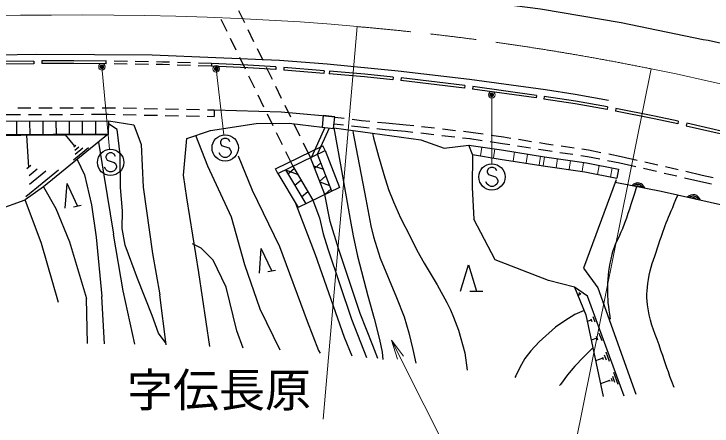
# Model space of a CAD drawing. Units: millimetres, scale not verified. Extents: x 40000 to 680000, y 20000 to 380000.
# Drawn here: x 70228 to 123302, y 262090 to 293452 of the extents above; entities that cross this region are included whole.
import ezdxf
from ezdxf.enums import TextEntityAlignment as Align

# ---------------------------------------------------------------- set-up
doc = ezdxf.new("R2010")
doc.units = ezdxf.units.MM
doc.header["$LTSCALE"] = 1000
doc.header["$PDMODE"] = 32
doc.header["$PDSIZE"] = 500
doc.linetypes.add('CHAIN', pattern=[18.5, 12, -1.5, 3.5, -1.5])
for name, color, linetype, lineweight in [('M-BGD', 7, 'Continuous', 25), ('M-BMK', 2, 'CHAIN', 13), ('M-STR-HTXT', 7, 'Continuous', 13), ('M-STR-STRC', 7, 'Continuous', 25)]:
    doc.layers.add(name, color=color, linetype=linetype, lineweight=lineweight)
doc.layers.add('M-BMK-HTXT', color=7, linetype='Continuous')
doc.styles.add('ＭＳ ゴシック', font='')
doc.styles.get('ＭＳ ゴシック').set_extended_font_data('MS Gothic')

# ---------------------------------------------------------------- blocks, each defined once
blk = doc.blocks.new('open_arrow')
at = {"color": 0, "linetype": 'Continuous', "lineweight": -2}
blk.add_lwpolyline([(7.5, 1.25), (0, 0), (7.5, -1.25)], dxfattribs=at)

msp = doc.modelspace()

# ---------------------------------------------------------------- linework, layer by layer
at = {"layer": 'M-BGD'}
for p, q in [((87311, 293703), (87749, 292804)), ((85963, 293045), (86401, 292147)), ((88012, 292265), (88450, 291366)), ((86664, 291607), (87102, 290709)), ((88713, 290827), (89152, 289928)), ((71747, 289860), (66871, 289792)), ((71747, 289860), (71750, 289660)), ((72357, 289872), (72358, 289672)), ((77225, 289867), (77221, 289667)), ((77254, 289867), (77225, 289867)), ((78853, 289839), (77853, 289857)), ((80453, 289812), (79453, 289829)), ((81522, 289794), (81053, 289802)), ((82053, 289776), (81522, 289794)), ((87365, 290169), (87804, 289270)), ((71750, 289660), (66874, 289592)), ((77247, 289667), (77221, 289667)), ((78847, 289640), (77847, 289657)), ((80446, 289612), (79447, 289629)), ((81517, 289594), (81046, 289602)), ((82046, 289576), (81517, 289594)), ((83645, 289523), (82646, 289556)), ((83652, 289723), (82652, 289756)), ((85244, 289470), (84245, 289503)), ((85251, 289670), (84251, 289703)), ((85251, 289670), (85243, 289470)), ((89415, 289389), (89853, 288490)), ((90146, 289420), (90133, 289221)), ((90759, 289368), (90743, 289168)), ((93802, 289119), (90759, 289368)), ((88067, 288731), (88505, 287832)), ((93786, 288920), (90743, 289168)), ((93802, 289119), (93786, 288920)), ((94206, 289094), (94189, 288895)), ((99054, 288640), (99034, 288441)), ((99671, 288586), (99648, 288387)), ((104488, 287812), (99648, 288387)), ((104512, 288011), (99671, 288586)), ((90116, 287951), (90554, 287052)), ((104512, 288011), (104488, 287812)), ((105128, 287928), (105100, 287730)), ((109920, 287057), (105100, 287730)), ((109947, 287255), (105128, 287928)), ((88768, 287293), (89206, 286394)), ((109947, 287255), (109920, 287057)), ((110547, 287166), (110518, 286968)), ((70523, 286297), (71523, 286300)), ((72123, 286302), (73123, 286305)), ((73723, 286306), (74723, 286309)), ((75323, 286311), (76323, 286314)), ((76923, 286316), (77427, 286317)), ((77427, 286317), (77939, 286306)), ((78539, 286294), (79539, 286273)), ((80139, 286261), (81139, 286240)), ((81739, 286228), (82738, 286207)), ((83338, 286195), (84338, 286174)), ((84938, 286162), (85450, 286151)), ((85450, 286151), (85440, 285651)), ((90817, 286512), (91256, 285614)), ((115358, 286379), (115322, 286183)), ((115993, 286255), (115953, 286059)), ((69423, 285794), (70723, 285798)), ((71323, 285799), (72323, 285802)), ((72923, 285804), (73923, 285807)), ((74523, 285809), (75523, 285812)), ((76123, 285813), (77423, 285817)), ((77423, 285817), (77932, 285806)), ((78532, 285794), (79532, 285773)), ((80131, 285761), (81131, 285740)), ((81731, 285728), (82731, 285707)), ((83331, 285695), (84331, 285674)), ((84930, 285662), (85440, 285651)), ((89469, 285855), (89908, 284956)), ((94624, 285598), (95341, 285511)), ((70421, 285283), (70426, 284227)), ((71421, 285288), (71426, 284233)), ((72421, 285292), (72426, 284239)), ((73421, 285297), (73426, 284244)), ((74421, 285302), (74426, 284250)), ((75421, 285307), (75426, 284256)), ((76421, 285312), (76426, 284262)), ((77421, 285317), (77423, 284822)), ((91519, 285074), (91957, 284176)), ((94571, 285101), (95286, 285014)), ((95936, 285438), (96653, 285351)), ((96653, 285351), (97282, 285287)), ((97879, 285225), (98509, 285161)), ((98509, 285161), (100051, 285023)), ((100051, 285023), (100619, 284957)), ((120737, 285281), (120696, 285085)), ((93874, 284804), (92852, 282553)), ((94188, 284770), (93275, 282760)), ((94554, 284780), (95056, 281962)), ((95882, 284941), (96597, 284854)), ((95992, 284507), (96980, 279348)), ((96597, 284854), (97231, 284789)), ((97827, 284728), (98461, 284663)), ((98461, 284663), (100000, 284525)), ((100000, 284525), (100566, 284460)), ((101216, 284889), (102209, 284775)), ((102805, 284706), (103799, 284592)), ((104395, 284524), (104963, 284459)), ((67414, 284268), (77416, 284317)), ((71352, 281802), (71219, 284204)), ((77416, 284317), (72482, 280298)), ((74852, 283383), (74146, 284249)), ((84961, 281862), (84052, 284211)), ((90171, 284417), (90609, 283518)), ((97480, 284379), (97573, 284014)), ((97573, 284014), (97933, 282637)), ((101162, 284392), (102155, 284278)), ((102751, 284209), (103745, 284095)), ((104341, 284027), (104906, 283962)), ((104890, 283964), (105838, 283825)), ((104963, 284459), (105912, 284319)), ((106505, 284232), (107454, 284093)), ((107454, 284093), (107999, 284007)), ((74924, 283441), (74780, 283324)), ((76649, 283692), (77073, 281190)), ((90121, 281667), (93716, 283420)), ((92220, 283636), (92768, 282513)), ((93891, 283061), (93716, 283420)), ((105078, 282745), (104818, 283469)), ((106431, 283738), (107378, 283599)), ((107378, 283599), (107923, 283512)), ((108516, 283419), (109504, 283262)), ((108591, 283913), (109579, 283757)), ((110172, 283663), (110717, 283577)), ((110717, 283577), (111229, 283500)), ((75900, 283275), (74745, 282335)), ((75153, 283308), (74864, 283072)), ((75454, 283233), (74877, 282762)), ((90296, 281307), (93891, 283061)), ((90872, 282979), (91420, 281855)), ((93891, 283061), (94983, 280255)), ((110096, 283168), (110641, 283082)), ((110641, 283082), (111148, 283007)), ((111742, 282919), (112731, 282772)), ((111822, 283412), (112811, 283265)), ((113405, 283177), (113917, 283101)), ((113917, 283101), (114857, 282916)), ((75043, 282385), (75602, 281205)), ((87276, 282666), (88334, 280046)), ((93858, 279707), (92763, 282523)), ((94398, 279970), (93307, 282776)), ((97933, 282637), (98350, 281240)), ((113324, 282684), (113832, 282608)), ((113832, 282608), (114767, 282424)), ((115446, 282800), (116387, 282615)), ((116387, 282615), (117618, 282330)), ((71507, 281929), (71196, 281676)), ((86771, 277995), (84961, 281862)), ((91420, 281855), (92959, 279268)), ((93008, 281893), (93754, 281630)), ((93084, 281697), (93567, 282110)), ((95056, 281962), (95780, 277817)), ((115355, 282308), (116290, 282124)), ((116290, 282124), (117515, 281841)), ((118202, 282196), (119177, 281971)), ((119761, 281836), (120736, 281611)), ((73608, 281571), (71121, 279546)), ((72000, 281641), (71378, 281135)), ((72648, 281480), (71405, 280467)), ((90296, 281307), (90121, 281667)), ((90296, 281307), (91836, 278720)), ((90879, 281591), (92418, 279004)), ((90883, 281584), (91767, 281271)), ((91062, 281284), (91524, 281679)), ((116194, 281634), (116058, 280947)), ((118100, 281706), (119074, 281481)), ((119659, 281346), (120633, 281121)), ((121320, 281476), (122551, 281191)), ((75602, 281205), (76124, 278919)), ((77073, 281190), (77788, 276701)), ((83376, 279454), (83122, 281178)), ((91581, 280412), (92043, 280807)), ((93468, 280710), (93951, 281122)), ((98350, 281240), (98710, 280080)), ((121218, 280986), (122443, 280703)), ((122551, 281191), (123376, 281002)), ((72482, 280298), (71092, 279304)), ((72482, 280298), (73405, 278655)), ((74115, 278664), (74261, 280538)), ((75071, 278842), (74261, 280538)), ((78468, 278466), (78326, 280237)), ((80048, 280278), (80756, 275223)), ((94983, 280255), (91836, 278720)), ((93486, 280664), (94231, 280400)), ((122443, 280703), (123259, 280516)), ((88334, 280046), (90411, 275752)), ((92100, 279540), (92562, 279935)), ((93852, 279722), (94334, 280135)), ((94267, 277662), (93858, 279707)), ((98710, 280080), (99081, 279158)), ((68843, 278502), (71092, 279304)), ((72330, 275975), (71092, 279304)), ((84282, 273765), (83376, 279454)), ((92959, 279268), (93455, 277928)), ((96980, 279348), (97355, 277333)), ((73405, 278655), (74456, 276106)), ((74765, 278785), (75342, 278892)), ((76124, 278919), (76485, 276459)), ((93145, 275107), (91649, 279034)), ((99081, 279158), (99609, 277932)), ((78457, 277117), (78468, 278466)), ((87775, 274360), (86771, 277995)), ((93455, 277928), (93736, 276727)), ((94902, 275592), (94267, 277662)), ((95780, 277817), (96013, 276566)), ((99609, 277932), (100357, 276507)), ((106825, 274749), (105195, 277826)), ((78692, 275850), (78457, 277117)), ((97355, 277333), (97572, 276477)), ((78536, 272369), (77788, 276701)), ((93736, 276727), (94093, 275583)), ((96013, 276566), (96342, 275029)), ((74456, 276106), (75749, 271796)), ((76485, 276459), (76920, 271960)), ((97572, 276477), (98065, 274873)), ((100357, 276507), (100867, 275472)), ((73609, 271499), (72330, 275975)), ((79611, 273325), (78692, 275850)), ((84474, 275628), (83810, 275956)), ((85367, 274710), (84474, 275628)), ((88889, 273728), (89035, 275602)), ((89845, 273906), (89035, 275602)), ((90411, 275752), (92529, 270063)), ((94093, 275583), (95891, 270220)), ((96546, 270644), (94902, 275592)), ((100867, 275472), (101418, 274487)), ((80756, 275223), (81322, 272068)), ((95354, 268829), (93145, 275107)), ((96342, 275029), (97133, 272003)), ((86350, 272664), (85367, 274710)), ((98065, 274873), (99302, 271867)), ((101418, 274487), (102401, 272830)), ((110876, 273164), (106825, 274749)), ((88950, 270975), (87775, 274360)), ((89538, 273849), (90116, 273956)), ((104185, 272367), (104785, 274367)), ((104785, 274367), (105385, 272367)), ((85118, 268148), (84282, 273765)), ((80735, 270502), (79611, 273325)), ((102401, 272830), (103141, 271494)), ((112849, 272665), (110876, 273164)), ((79419, 268317), (78536, 272369)), ((87181, 269325), (86350, 272664)), ((104885, 272367), (105885, 272367)), ((75821, 268361), (75749, 271796)), ((77120, 268350), (76920, 271960)), ((81811, 268261), (81322, 272068)), ((97133, 272003), (97607, 270281)), ((99302, 271867), (99883, 270406)), ((113259, 272192), (113119, 271994)), ((113180, 272248), (113338, 272136)), ((103141, 271494), (103426, 270938)), ((90477, 267861), (88950, 270975)), ((103426, 270938), (103638, 270369)), ((113572, 270874), (112871, 270581)), ((81207, 269167), (80735, 270502)), ((95891, 270220), (97036, 267311)), ((97514, 268227), (96546, 270644)), ((97607, 270281), (98030, 268679)), ((99883, 270406), (100244, 269195)), ((103638, 270369), (104014, 269382)), ((112871, 270581), (112100, 270108)), ((114115, 270152), (113811, 270041)), ((114078, 270254), (114152, 270051)), ((114244, 270429), (114392, 270024)), ((92529, 270063), (93378, 267849)), ((112100, 270108), (111403, 269608)), ((81796, 268382), (81207, 269167)), ((87642, 268029), (87181, 269325)), ((100244, 269195), (100559, 267918)), ((104014, 269382), (104515, 267657)), ((111403, 269608), (110163, 268490)), ((114708, 269160), (114912, 268604)), ((95943, 267420), (95354, 268829)), ((98030, 268679), (98216, 267717)), ((114532, 268780), (114115, 268627)), ((114481, 268919), (114583, 268641)), ((97887, 267221), (97514, 268227)), ((110163, 268490), (109525, 267810)), ((114239, 268050), (113979, 267793)), ((93378, 267849), (93503, 267638)), ((98216, 267717), (98283, 267164)), ((100559, 267918), (100783, 266883)), ((104515, 267657), (104692, 266350)), ((109525, 267810), (109078, 267243)), ((113979, 267793), (113537, 267323)), ((115110, 267501), (115242, 267139)), ((115225, 267748), (115489, 267025)), ((109078, 267243), (108689, 266550)), ((113537, 267323), (112861, 266640)), ((114995, 267254), (114453, 267056)), ((114962, 267344), (115029, 267164)), ((108689, 266550), (108390, 265917)), ((112861, 266640), (112310, 266000)), ((108390, 265917), (108321, 265774)), ((112310, 266000), (111777, 265258)), ((115799, 266179), (116132, 265269)), ((115511, 265558), (114829, 265308)), ((115490, 265614), (115532, 265501)), ((115621, 265727), (115704, 265499)), ((115731, 265896), (115897, 265441)), ((111777, 265258), (111716, 265164))]:
    msp.add_line(p, q, dxfattribs=at)
for points in [[(167619, 278181), (165300, 278974), (162980, 279765), (160658, 280553), (158336, 281336), (156011, 282113), (153683, 282882), (151353, 283641), (149018, 284389), (146680, 285125), (144337, 285846), (141990, 286551), (139637, 287239), (137279, 287907), (134914, 288554), (132544, 289179), (130168, 289780), (127785, 290354), (125395, 290901), (122999, 291419), (122638, 291494)], [(77225, 289867), (74792, 289887), (72357, 289872)], [(77223, 289667), (74791, 289687), (72358, 289672)], [(90133, 289221), (88008, 289355), (85243, 289470)], [(90146, 289420), (88018, 289554), (85251, 289670)], [(99034, 288441), (96891, 288662), (94189, 288895)], [(99054, 288640), (96910, 288861), (94206, 289094)], [(115358, 286379), (112933, 286817), (110547, 287166)], [(115322, 286183), (112901, 286620), (110518, 286968)], [(85450, 286151), (90535, 286004), (93672, 285735), (94627, 285620)], [(120737, 285281), (118938, 285660), (115993, 286255)], [(120696, 285085), (118897, 285464), (115953, 286059)], [(63025, 285177), (67421, 285268), (69427, 285294), (77430, 285317)], [(63044, 284062), (67413, 284209), (77415, 284268), (77430, 285317)], [(78326, 280237), (78307, 282744), (78078, 284665), (77427, 285090)], [(77430, 285317), (79345, 285003), (79894, 283508), (80048, 280278)], [(85177, 284578), (88636, 285124), (91148, 285148), (93652, 284828)], [(83122, 281178), (83359, 283985), (85177, 284578)], [(94536, 284783), (101171, 283872), (102926, 283246), (104818, 283469)], [(104818, 283469), (107303, 283104), (110565, 282588), (113747, 282115), (116194, 281634)], [(105078, 282745), (105060, 280253), (105195, 277826)], [(105078, 282745), (107197, 282412), (110459, 281896), (113627, 281425), (116058, 280947)], [(116020, 280817), (113542, 274105), (114616, 272596), (117499, 264527)], [(231169, 249579), (223022, 250539), (215751, 251911), (209235, 253424), (201740, 255305), (193871, 257296), (182812, 260607), (171699, 264457), (158871, 268629), (148643, 272131), (141037, 274596), (135219, 276130), (129178, 277709), (124407, 278829), (119447, 279943), (115950, 280628)], [(116623, 264362), (113842, 271964), (112849, 272665), (113699, 270559), (115036, 264344)]]:
    msp.add_lwpolyline(points, dxfattribs=at)
for points in [[(94531, 284733), (94627, 285620), (93748, 285715), (93652, 284828)], [(125982, 284080), (121385, 285141), (121340, 284947), (125937, 283885)]]:
    msp.add_lwpolyline(points, close=True, dxfattribs=at)
for centre, radius, start, end in [((117647, 280024), 567, 16.9819, 140.837), ((117647, 280024), 453, 24.9413, 132.8776), ((117647, 280024), 340, 40.5667, 117.2522), ((121868, 279126), 567, 15.411, 139.266), ((121868, 279126), 453, 23.3704, 131.3066), ((121868, 279126), 340, 38.9957, 115.6812)]:
    msp.add_arc(centre, radius, start, end, dxfattribs=at)
for points, knots in [([(117565, 280312), (117083, 278770), (116963, 278340), (116490, 277107), (116193, 276334), (115883, 275950), (115688, 275145), (115451, 274168), (115371, 273597), (115357, 272591), (115344, 271663), (115394, 271296), (115560, 270223)], [0, 0, 0, 0, 1, 1, 1, 2, 2, 2, 3, 3, 3, 4, 4, 4, 4]), ([(120420, 265011), (119922, 266367), (119791, 266728), (119422, 267841), (119013, 269071), (118648, 269732), (118445, 271012), (118308, 271870), (118332, 272376), (118460, 273236), (118605, 274212), (118861, 274723), (119160, 275664), (119668, 277258), (119916, 277785), (120699, 279661)], [0, 0, 0, 0, 1, 1, 1, 2, 2, 2, 3, 3, 3, 4, 4, 4, 5, 5, 5, 5])]:
    msp.add_open_spline(points, degree=3, knots=knots, dxfattribs=at)
at = {"layer": 'M-BMK'}
for points in [[(63642, 293223), (66005, 293276), (68367, 293320), (70730, 293352), (73093, 293371), (75456, 293375), (77819, 293363), (80182, 293332), (82544, 293281), (84906, 293208), (87267, 293111), (89627, 292989), (91985, 292841), (94342, 292663), (96334, 292489)], [(166663, 275338), (164265, 276144), (161867, 276948), (159467, 277749), (157066, 278546), (154663, 279337), (152257, 280119), (149849, 280893), (147437, 281656), (145021, 282406), (142600, 283143), (140176, 283864), (137746, 284568), (135311, 285253), (132870, 285918), (130423, 286561), (127970, 287181), (125511, 287775), (123046, 288343), (120574, 288882), (118681, 289274)]]:
    msp.add_lwpolyline(points, dxfattribs=at)
msp.add_arc((79074, 93235), 200000, 78.57811, 85.04922, dxfattribs=at)
at = {"layer": 'M-STR-HTXT'}
for p, q in [((96334, 292489), (93745, 262601)), ((76919, 289427), (77488, 283149)), ((85607, 289274), (86175, 284247)), ((118681, 289274), (112740, 259868)), ((106558, 287296), (106566, 282044)), ((105807, 283324), (105707, 282646)), ((106796, 283179), (106695, 282491)), ((108291, 282948), (108181, 282257)), ((109278, 282792), (109169, 282100)), ((110266, 282635), (110157, 281944)), ((110565, 282588), (110462, 281896)), ((111554, 282441), (111451, 281749)), ((112543, 282294), (112440, 281602)), ((113532, 282147), (113430, 281455)), ((114728, 281922), (114593, 281235)), ((115709, 281729), (115574, 281042))]:
    msp.add_line(p, q, dxfattribs=at)
msp.add_lwpolyline([(98940, 268634), (106371, 253773), (128871, 253773)], dxfattribs=at)
for centre, radius in [((76919, 289427), 150), ((76919, 289427), 120), ((76919, 289427), 90), ((76919, 289427), 60), ((76919, 289427), 30), ((76919, 289427), 20), ((85607, 289274), 150), ((85607, 289274), 120), ((85607, 289274), 90), ((85607, 289274), 60), ((85607, 289274), 30), ((85607, 289274), 20), ((106558, 287296), 150), ((106558, 287296), 120), ((106558, 287296), 90), ((106558, 287296), 60), ((106558, 287296), 30), ((106558, 287296), 20)]:
    msp.add_circle(centre, radius, dxfattribs=at)
for p in [(76919, 289427), (85607, 289274), (106558, 287296)]:
    msp.add_point(p, dxfattribs=at)
at = {"layer": 'M-STR-STRC'}
for p, q in [((86197, 283981), (86015, 283890)), ((86378, 283981), (86197, 283981)), ((86560, 283890), (86378, 283981)), ((86015, 283890), (85924, 283709)), ((85924, 283709), (85924, 283618)), ((85924, 283618), (86015, 283436)), ((86015, 283436), (86560, 283254)), ((86651, 283709), (86560, 283890)), ((85924, 282709), (85833, 282890)), ((86560, 283254), (86651, 283163)), ((86651, 283163), (86742, 282981)), ((86742, 282890), (86651, 282709)), ((86742, 282981), (86742, 282890)), ((77306, 282789), (77215, 282607)), ((77215, 282607), (77215, 282516)), ((77215, 282516), (77306, 282335)), ((77487, 282880), (77306, 282789)), ((77669, 282880), (77487, 282880)), ((77851, 282789), (77669, 282880)), ((77942, 282607), (77851, 282789)), ((86015, 282618), (85924, 282709)), ((86197, 282527), (86015, 282618)), ((86378, 282527), (86197, 282527)), ((86560, 282618), (86378, 282527)), ((86651, 282709), (86560, 282618)), ((77306, 282335), (77851, 282153)), ((77851, 282153), (77942, 282062)), ((77942, 282062), (78033, 281880)), ((78033, 281880), (78033, 281789)), ((77215, 281607), (77124, 281789)), ((77306, 281516), (77215, 281607)), ((77487, 281425), (77306, 281516)), ((77669, 281425), (77487, 281425)), ((77851, 281516), (77669, 281425)), ((77942, 281607), (77851, 281516)), ((78033, 281789), (77942, 281607)), ((106295, 281683), (106204, 281502)), ((106204, 281502), (106204, 281411)), ((106204, 281411), (106295, 281229)), ((106477, 281774), (106295, 281683)), ((106659, 281774), (106477, 281774)), ((106841, 281683), (106659, 281774)), ((106932, 281502), (106841, 281683)), ((106295, 281229), (106841, 281047)), ((106841, 281047), (106932, 280956)), ((106932, 280956), (107022, 280774)), ((107022, 280774), (107022, 280683)), ((106204, 280502), (106113, 280683)), ((106295, 280411), (106204, 280502)), ((106477, 280320), (106295, 280411)), ((106659, 280320), (106477, 280320)), ((106841, 280411), (106659, 280320)), ((106932, 280502), (106841, 280411)), ((107022, 280683), (106932, 280502))]:
    msp.add_line(p, q, dxfattribs=at)
for points in [[(122638, 291494), (116391, 292764), (110272, 293828), (103747, 294675), (97911, 295293), (88507, 296045)], [(115438, 286875), (112903, 287313), (110637, 287669), (104856, 288471), (99443, 289102), (94039, 289624), (90426, 289907), (80745, 290315), (71956, 290362), (62942, 290214)]]:
    msp.add_lwpolyline(points, dxfattribs=at)
for centre in [(86288, 283254), (77578, 282153), (106568, 281047)]:
    msp.add_circle(centre, 1000, dxfattribs=at)

# ---------------------------------------------------------------- block references
at = {"layer": 'M-STR-HTXT', "xscale": 200, "yscale": 200, "rotation": 296.6}
msp.add_blockref('open_arrow', (98940, 268634), dxfattribs=at)

# ---------------------------------------------------------------- texts
at = {"layer": 'M-BMK-HTXT', "style": 'ＭＳ ゴシック'}
msp.add_text('字伝長原', height=2566, dxfattribs=at).set_placement((85815, 262776), align=Align.BOTTOM_CENTER)

doc.saveas('drawing.dxf')
